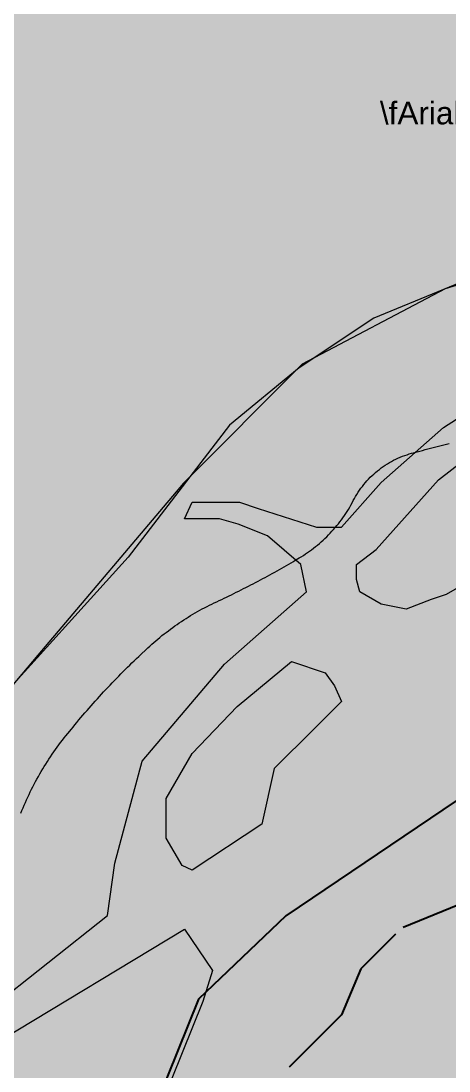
# Model space of a CAD drawing. Header units: metres. Extents: x 68582 to 69192, y 19191 to 19633.
# Drawn here: x 68717.03 to 68734.22, y 19397.85 to 19440.04 of the extents above; entities that cross this region are included whole.
import ezdxf

# ---------------------------------------------------------------- set-up
doc = ezdxf.new("R2010")
doc.units = ezdxf.units.M
doc.layers.get('0').update_dxf_attribs({"lineweight": 15})
doc.layers.add('None', color=7, linetype='Continuous', lineweight=5)
doc.styles.add('Arial', font='arial.ttf')

msp = doc.modelspace()

# ---------------------------------------------------------------- hatches: boundary and pattern name
at = {"true_color": 0xd1f0d1, "transparency": 33554687}
msp.add_hatch(color=254, dxfattribs=at).paths.add_polyline_path([(68588.122, 19191.443), (69192.296, 19191.443), (69192.296, 19628.232), (68588.122, 19628.232)], flags=0)
at = {"layer": 'None', "linetype": 'Continuous', "lineweight": 0, "true_color": 0xa6caf0, "transparency": 33554687}
for points in [[(68704.58, 19395.3), (68703.2, 19396.8), (68701.5, 19397.3), (68700.2, 19398.7), (68699.7, 19405.6), (68698.9, 19407.6), (68693.3, 19412.4), (68689.1, 19416), (68686.9, 19418.6), (68683.5, 19426), (68681.1, 19433.2), (68680.3, 19438.7), (68680.7, 19442.7), (68681.6, 19447.5), (68685, 19454.9), (68686.8, 19457.6), (68688.5, 19459.6), (68691.2, 19462), (68694, 19463.9), (68698.1, 19466.5), (68700.6, 19467.9), (68703.8, 19468.8), (68707.4, 19469.2), (68712.5, 19468.9), (68722.6, 19467.8), (68725.6, 19467), (68728.4, 19465.5), (68730.9, 19463.3), (68732.6, 19459.8), (68734.2, 19455.2), (68736.5, 19451.4), (68739.7, 19447), (68743.2, 19443.5), (68744.5, 19442.6), (68753.8, 19438.5), (68757.8, 19437.1), (68760.2, 19436.5), (68763.4, 19436.2), (68766, 19435.6), (68765.4, 19434), (68763.9, 19433.7), (68760.7, 19433.7), (68756.1, 19433.5), (68749.2, 19431.6), (68743.7, 19431.1), (68739.9, 19431.1), (68736.8, 19430.4), (68731.2, 19428.1), (68728.2, 19426.1), (68725.4, 19423.8), (68721.33, 19418.5), (68715.9, 19412.5), (68714.3, 19409.6), (68713.2, 19404.8), (68711.8, 19401.6), (68711.2, 19399.4), (68711.2, 19397.44)], [(68765.725, 19434.805), (68766.019, 19435.677), (68762.616, 19436.238), (68758, 19437), (68755.43, 19435.422), (68752.42, 19435.172), (68746.42, 19433.442), (68740.2, 19432.792), (68737.07, 19432.832), (68731.06, 19431.012), (68725.32, 19427.982), (68720.56, 19423.202), (68714.7, 19416.292), (68712.76, 19414.002), (68711.25, 19411.382), (68709, 19400), (68711, 19391.944), (68711.787, 19391.727), (68714.037, 19391.977), (68716.007, 19390.577), (68717.467, 19385.657), (68720.467, 19380.287), (68723.057, 19377.887), (68733.206, 19369.586), (68736.687, 19366.106), (68739.4, 19357.17), (68742.02, 19357.17), (68742.05, 19360), (68741.26, 19364.6), (68739, 19368.42), (68734.297, 19372.9), (68726, 19379.638), (68722.78, 19382.6), (68719.77, 19387.988), (68718.32, 19392.89), (68716.35, 19394.29), (68714.1, 19394.04), (68712.58, 19394.46), (68711.544, 19395.591), (68710.996, 19397.52), (68711.93, 19401.84), (68713.81, 19407.05), (68714.25, 19409.65), (68715.76, 19412.27), (68723.56, 19421.47), (68727.7, 19425.627), (68734.06, 19429.28), (68740.07, 19431.1), (68743.583, 19431.1), (68748.9, 19431.656), (68755.7, 19433.429), (68765.45, 19434.05)]]:
    msp.add_hatch(color=151, dxfattribs=at).paths.add_polyline_path(points, flags=0)
at = {"layer": 'None', "linetype": 'Continuous', "lineweight": 0, "true_color": 0xffffff, "transparency": 33554687}
h = msp.add_hatch(color=7, dxfattribs=at)
h.paths.add_polyline_path([(68799.84, 19386.02), (68789.95, 19386.9), (68781.97, 19386.61), (68773.27, 19384.56), (68766.62, 19381.94), (68748.84, 19370.6), (68746.75, 19366.63), (68746.49, 19363.19), (68746.68, 19359.75), (68746.03, 19354.21), (68745.717, 19353), (68743.653, 19353), (68744.06, 19354.58), (68744.68, 19359.8), (68744.41, 19364.47), (68740.99, 19370.95), (68732.83, 19377.49), (68729.15, 19380.5), (68725.54, 19384.08), (68723.21, 19387.28), (68721.23, 19392.29), (68719.51, 19395.27), (68718.26, 19396.33), (68715.99, 19397.05), (68713.09, 19396.09), (68709.999, 19395.093), (68706, 19393.939), (68706, 19396.061), (68709, 19396.875), (68712.39, 19397.97), (68715.98, 19399.15), (68723.43, 19403.64), (68726.42, 19405.66), (68738.87, 19414.06), (68755.26, 19419.94), (68769.04, 19422.04), (68772.54, 19421.8), (68773.32, 19423.3), (68774.64, 19437.94), (68769.945, 19438.437), (68769.945, 19440.561), (68775.04, 19440.09), (68776.38, 19443.85), (68778.83, 19449.39), (68788.17, 19454.78), (68799.23, 19458.52), (68810.37, 19459.06), (68812.62, 19459.06), (68813.19, 19459.39), (68812.88, 19460.43), (68812.23, 19461.42), (68807.67, 19464.89), (68804.352, 19467.88), (68807.345, 19467.88), (68809.01, 19466.38), (68816.28, 19460.87), (68820.74, 19459.23), (68822.38, 19459.08), (68863.02, 19459.98), (68877.74, 19459.98), (68881.35, 19460.13), (68882.82, 19460.98), (68884.56, 19462.92), (68885.32, 19464.46), (68885.28, 19464.62), (68886.523, 19467.88), (68889.195, 19467.88), (68887.91, 19464.51), (68888.83, 19461.29), (68890.11, 19460.02), (68896, 19455.662), (68896, 19452.573), (68892.13, 19455.44), (68890.38, 19456.4), (68887.85, 19457.18), (68885.39, 19456.76), (68884.03, 19455.4), (68883.66, 19454.19), (68883.71, 19454.1), (68883.28, 19452.99), (68872.46, 19424.51), (68870.39, 19417.14), (68870.324, 19417.017), (68870.474, 19416.931), (68870.06, 19412.46), (68871.13, 19408.51), (68871.83, 19407.09), (68880.85, 19393.85), (68887.33, 19386.26), (68890.4, 19384.17), (68890.2, 19381.49), (68887.83, 19380.47), (68887.07, 19378.35), (68887.07, 19375.09), (68884.83, 19375.09), (68884.73, 19379.14), (68883.91, 19380.24), (68883.22, 19380.45), (68882.08, 19380.41), (68868.03, 19375.262), (68852.77, 19371.1), (68844.22, 19369.71), (68840.87, 19369.2), (68839.58, 19368.49), (68839.45, 19367.4), (68836.83, 19365.887), (68835.04, 19368.32), (68829.92, 19372.32), (68819.958, 19378.79), (68812.33, 19382.242), (68806.83, 19384.09)], flags=0)
h.paths.add_polyline_path([(68775.85, 19423.46), (68776.37, 19421.28), (68790.55, 19418.32), (68795.86, 19416.83), (68807.28, 19413.96), (68831.23, 19411.69), (68853.45, 19410.37), (68856.89, 19410.37), (68860.28, 19410.76), (68863.66, 19412.78), (68866.24, 19416.21), (68870.38, 19426.08), (68880.96, 19453.92), (68879.25, 19457.05), (68877.45, 19457.48), (68863.03, 19457.48), (68821.63, 19456.56), (68810.43, 19456.56), (68799.7, 19456.04), (68789.2, 19452.49), (68780.77, 19447.62), (68777.69, 19440.94)], flags=0)
h.paths.add_polyline_path([(68870.05, 19404.5), (68868.305, 19405.629), (68865.01, 19407.11), (68858.23, 19407.87), (68853.41, 19407.87), (68831.02, 19409.2), (68806.85, 19411.49), (68795.21, 19414.42), (68789.97, 19415.89), (68774.31, 19419.16), (68769.945, 19419.863), (68769.03, 19420.01), (68755.76, 19418), (68739.78, 19412.27), (68727.67, 19404.09), (68724.16, 19400.73), (68722.5, 19396.61), (68723.23, 19392.69), (68724.97, 19388.26), (68727.16, 19385.29), (68730.49, 19381.99), (68734.25, 19378.92), (68741.76, 19372.9), (68745.33, 19372.02), (68747.84, 19372.34), (68765.71, 19383.73), (68772.69, 19386.48), (68781.68, 19388.6), (68790.1, 19389.11), (68799.84, 19388.21), (68805.18, 19386.88), (68812.83, 19384.23), (68820.66, 19380.72), (68826.29, 19377.07), (68835.18, 19371.98), (68842.61, 19371.51), (68849.74, 19372.37), (68867.92, 19377.04), (68876.83, 19380.304), (68882.08, 19382.65), (68882.98, 19385.18), (68882.4, 19387.3), (68875.5, 19397.08)], flags=0)

# ---------------------------------------------------------------- linework, layer by layer
at = {"layer": 'None', "color": 7, "linetype": 'Continuous', "lineweight": 25, "transparency": 33554687}
for p, q in [((68735.526, 19404.912), (68732.385, 19403.611)), ((68732.073, 19403.354), (68730.673, 19401.954)), ((68730.673, 19401.954), (68729.9, 19400.1)), ((68729.9, 19400.1), (68727.8, 19398))]:
    msp.add_line(p, q, dxfattribs=at)
at = {"layer": 'None', "color": 7, "linetype": 'Continuous', "lineweight": 5, "transparency": 33554687}
for points in [[(68744.5, 19442.6), (68753.8, 19438.5), (68757.8, 19437.1), (68760.2, 19436.5), (68763.4, 19436.2), (68766, 19435.6), (68765.4, 19434), (68763.9, 19433.7), (68760.7, 19433.7), (68756.1, 19433.5), (68749.2, 19431.6), (68743.7, 19431.1), (68739.9, 19431.1), (68736.8, 19430.4), (68731.2, 19428.1), (68728.2, 19426.1), (68725.4, 19423.8), (68721.33, 19418.5), (68715.9, 19412.5)], [(68717.025, 19408.215), (68717.068, 19408.321), (68717.112, 19408.428), (68717.158, 19408.536), (68717.205, 19408.642), (68717.252, 19408.749), (68717.301, 19408.854), (68717.351, 19408.96), (68717.401, 19409.064), (68717.453, 19409.169), (68717.506, 19409.273), (68717.56, 19409.376), (68717.614, 19409.479), (68717.67, 19409.581), (68717.727, 19409.683), (68717.785, 19409.784), (68717.843, 19409.885), (68717.903, 19409.985), (68717.963, 19410.084), (68718.025, 19410.183), (68718.087, 19410.282), (68718.151, 19410.379), (68718.215, 19410.476), (68718.28, 19410.573), (68718.347, 19410.669), (68718.414, 19410.764), (68718.482, 19410.859), (68718.551, 19410.952), (68718.621, 19411.046), (68718.691, 19411.138), (68718.763, 19411.23), (68718.835, 19411.321), (68718.91, 19411.413), (68719.055, 19411.59), (68719.119, 19411.668), (68719.195, 19411.762), (68719.276, 19411.858), (68719.356, 19411.954), (68719.436, 19412.05), (68719.517, 19412.145), (68719.599, 19412.24), (68719.681, 19412.335), (68719.763, 19412.43), (68719.845, 19412.524), (68719.929, 19412.617), (68720.012, 19412.711), (68720.096, 19412.804), (68720.18, 19412.896), (68720.264, 19412.989), (68720.349, 19413.081), (68720.434, 19413.173), (68720.52, 19413.264), (68720.606, 19413.355), (68720.692, 19413.446), (68720.779, 19413.536), (68720.866, 19413.626), (68720.953, 19413.716), (68721.041, 19413.805), (68721.129, 19413.894), (68721.218, 19413.983), (68721.307, 19414.071), (68721.396, 19414.159), (68721.485, 19414.246), (68721.575, 19414.333), (68721.665, 19414.42), (68721.756, 19414.506), (68721.85, 19414.595), (68722.041, 19414.775), (68722.119, 19414.848), (68722.199, 19414.921), (68722.279, 19414.993), (68722.361, 19415.064), (68722.442, 19415.135), (68722.525, 19415.204), (68722.608, 19415.273), (68722.692, 19415.341), (68722.777, 19415.408), (68722.862, 19415.474), (68722.948, 19415.54), (68723.035, 19415.604), (68723.122, 19415.668), (68723.21, 19415.731), (68723.298, 19415.793), (68723.387, 19415.854), (68723.477, 19415.914), (68723.567, 19415.973), (68723.658, 19416.032), (68723.75, 19416.089), (68723.842, 19416.145), (68723.934, 19416.201), (68724.028, 19416.256), (68724.121, 19416.309), (68724.216, 19416.362), (68724.31, 19416.414), (68724.406, 19416.465), (68724.501, 19416.515), (68724.598, 19416.564), (68724.694, 19416.612), (68724.792, 19416.659), (68724.89, 19416.705), (68724.991, 19416.752), (68725.089, 19416.798), (68725.187, 19416.844), (68725.285, 19416.892), (68725.384, 19416.939), (68725.481, 19416.986), (68725.579, 19417.034), (68725.677, 19417.082), (68725.774, 19417.131), (68725.872, 19417.18), (68725.969, 19417.229), (68726.065, 19417.278), (68726.162, 19417.328), (68726.259, 19417.378), (68726.356, 19417.428), (68726.452, 19417.478), (68726.549, 19417.529), (68726.645, 19417.58), (68726.74, 19417.632), (68726.836, 19417.684), (68726.932, 19417.736), (68727.027, 19417.788), (68727.123, 19417.84), (68727.218, 19417.893), (68727.313, 19417.946), (68727.407, 19418), (68727.502, 19418.054), (68727.596, 19418.108), (68727.691, 19418.162), (68727.785, 19418.217), (68727.879, 19418.272), (68727.97, 19418.326), (68728.045, 19418.37), (68728.201, 19418.462), (68728.287, 19418.514), (68728.372, 19418.567), (68728.456, 19418.622), (68728.539, 19418.678), (68728.621, 19418.736), (68728.702, 19418.795), (68728.782, 19418.855), (68728.861, 19418.917), (68728.939, 19418.98), (68729.016, 19419.045), (68729.091, 19419.111), (68729.166, 19419.178), (68729.239, 19419.247), (68729.311, 19419.317), (68729.382, 19419.388), (68729.451, 19419.46), (68729.519, 19419.534), (68729.586, 19419.609), (68729.652, 19419.684), (68729.716, 19419.761), (68729.779, 19419.84), (68729.84, 19419.919), (68729.901, 19419.999), (68729.959, 19420.081), (68730.016, 19420.163), (68730.072, 19420.246), (68730.127, 19420.331), (68730.179, 19420.416), (68730.231, 19420.502), (68730.28, 19420.589), (68730.329, 19420.677), (68730.375, 19420.765), (68730.42, 19420.85), (68730.468, 19420.935), (68730.518, 19421.018), (68730.57, 19421.1), (68730.624, 19421.18), (68730.68, 19421.26), (68730.739, 19421.337), (68730.799, 19421.413), (68730.861, 19421.488), (68730.925, 19421.561), (68730.991, 19421.632), (68731.059, 19421.702), (68731.128, 19421.769), (68731.2, 19421.835), (68731.273, 19421.9), (68731.347, 19421.962), (68731.423, 19422.022), (68731.501, 19422.08), (68731.58, 19422.136), (68731.661, 19422.191), (68731.743, 19422.243), (68731.826, 19422.293), (68731.911, 19422.34), (68731.996, 19422.386), (68732.083, 19422.429), (68732.171, 19422.47), (68732.26, 19422.509), (68732.35, 19422.546), (68732.441, 19422.58), (68732.533, 19422.611), (68732.625, 19422.641), (68732.719, 19422.668), (68732.835, 19422.7), (68732.939, 19422.729), (68733.046, 19422.758), (68733.153, 19422.786), (68733.26, 19422.815), (68733.366, 19422.843), (68733.474, 19422.87), (68733.58, 19422.898), (68733.688, 19422.925), (68733.795, 19422.952), (68733.902, 19422.978), (68734.009, 19423.004), (68734.117, 19423.03), (68734.224, 19423.056)]]:
    msp.add_lwpolyline(points, dxfattribs=at)
at = {"layer": 'None', "color": 7, "linetype": 'Continuous', "lineweight": 0, "transparency": 33554687}
for points in [[(68773.5, 19434.4), (68758, 19437), (68760.11, 19436.54), (68766, 19435.56), (68765.45, 19434.05), (68758.43, 19433.69), (68755.42, 19433.44), (68749.42, 19431.71), (68743.2, 19431.06), (68740.07, 19431.1), (68734.06, 19429.28), (68728.32, 19426.25), (68723.56, 19421.47), (68717.7, 19414.56), (68715.76, 19412.27)], [(68715.7, 19400.3), (68720.5, 19404.1), (68720.8, 19406.2), (68721.9, 19410.3), (68725.2, 19414.2), (68728.5, 19417.1), (68728.266, 19418.2), (68726.933, 19419.35), (68725.75, 19419.819), (68725, 19420.038), (68723.6, 19420.038), (68723.9, 19420.7), (68725.8, 19420.7), (68726.55, 19420.45), (68728.9, 19419.7), (68729.9, 19419.7), (68731.5, 19421.5), (68734, 19423.7), (68735.231, 19424.5)], [(68739.3, 19420), (68734.1, 19416.998), (68733.5, 19416.8), (68732.5, 19416.4), (68731.5, 19416.6), (68730.634, 19417.1), (68730.5, 19417.6), (68730.5, 19418.2), (68731.3, 19418.8), (68733.8, 19421.6), (68736, 19423.3)]]:
    msp.add_lwpolyline(points, dxfattribs=at)
at = {"layer": 'None', "color": 7, "linetype": 'Continuous', "lineweight": 25, "true_color": 0xffffff, "transparency": 33554687}
msp.add_lwpolyline([(68806.85, 19411.49), (68795.21, 19414.42), (68789.97, 19415.89), (68774.31, 19419.16), (68769.945, 19419.863), (68769.03, 19420.01), (68755.76, 19418), (68739.78, 19412.27), (68727.67, 19404.09), (68724.16, 19400.73), (68722.5, 19396.61), (68723.23, 19392.69), (68724.97, 19388.26), (68727.16, 19385.29), (68730.49, 19381.99), (68734.25, 19378.92), (68741.76, 19372.9), (68745.33, 19372.02), (68747.84, 19372.34), (68765.71, 19383.73), (68772.69, 19386.48), (68781.68, 19388.6), (68790.1, 19389.11), (68799.84, 19388.21)], dxfattribs=at)
at = {"layer": 'None', "color": 7, "linetype": 'Continuous', "lineweight": 0, "transparency": 33554687}
msp.add_lwpolyline([(68727.2, 19410), (68726.7, 19407.768), (68723.9, 19405.913), (68723.5, 19406.1), (68722.865, 19407.2), (68722.865, 19408.8), (68723.904, 19410.6), (68725.706, 19412.5), (68727.89, 19414.302), (68729.245, 19413.847), (68729.622, 19413.324), (68729.9, 19412.7), (68728.798, 19411.598)], close=True, dxfattribs=at)
at = {"layer": 'None', "color": 7, "linetype": 'Continuous', "lineweight": 5, "true_color": 0xffffff, "transparency": 33554687}
msp.add_lwpolyline([(68715.254, 19398.765), (68716.174, 19399.074), (68723.6, 19403.55), (68724.719, 19401.892), (68724.33, 19400.64), (68722.67, 19396.52), (68723.4, 19392.6), (68721.538, 19391.869), (68719.68, 19395.18), (68718.334, 19396.27), (68716.16, 19396.96)], close=True, dxfattribs=at)

# ---------------------------------------------------------------- texts
at = {"layer": 'None', "color": 7, "transparency": 33554687, "insert": (68731.444, 19436.79), "char_height": 0.9062, "width": 31.0078, "attachment_point": 1, "style": 'Arial'}
msp.add_mtext('{\\\\fArial|b1;K-8  Luhta- ja lähdekorpi}', dxfattribs=at)

doc.saveas('drawing.dxf')
